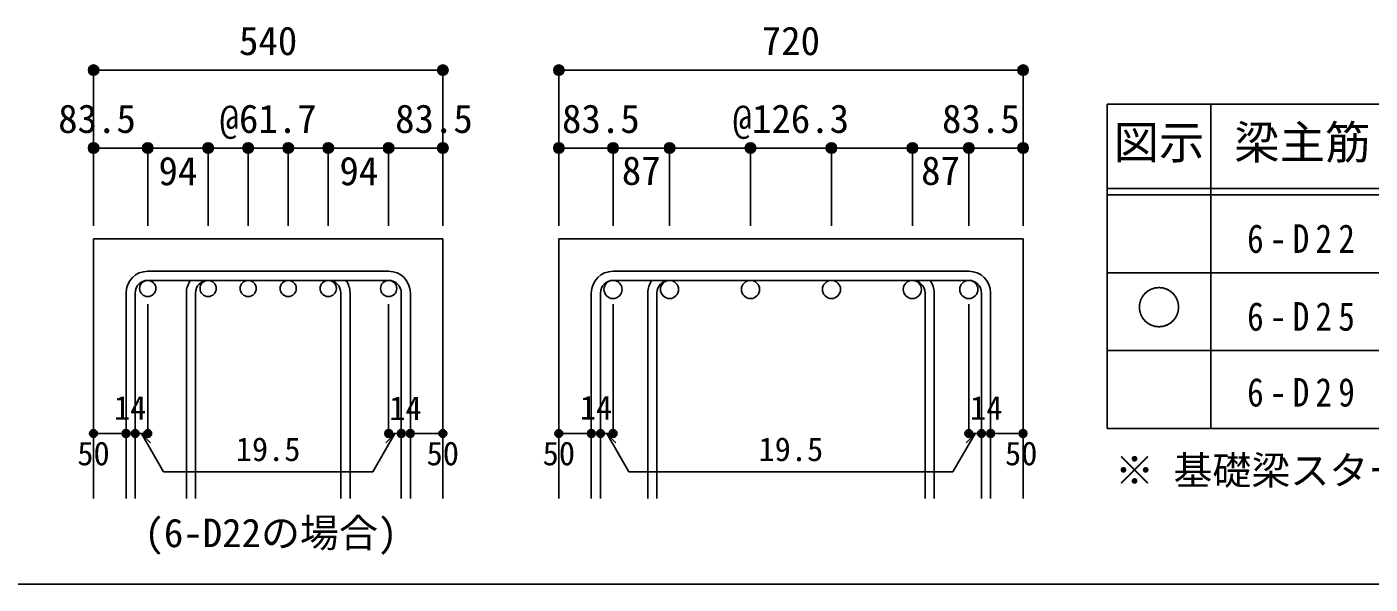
# Model space of a CAD drawing. Units: millimetres at full size, sheet at 1:20; details may follow other scales. Extents: x -3982 to 3969, y -2797 to 2801.
# Drawn here: x -699 to 1370, y -2797 to -1938 of the extents above; entities that cross this region are included whole.
import ezdxf
from ezdxf.enums import TextEntityAlignment as Align

# ---------------------------------------------------------------- set-up
doc = ezdxf.new("R2010")
doc.units = ezdxf.units.MM
doc.header["$LTSCALE"] = 20
doc.header["$PDMODE"] = 32
doc.header["$PDSIZE"] = 12
for name, color, linetype in [('6-1_躯体線', 2, 'Continuous'), ('6-5_梁主筋', 7, 'Continuous'), ('6-6_S.T.P.', 7, 'Continuous'), ('6-7_文字', 7, 'Continuous'), ('6-D_寸法', 4, 'Continuous'), ('6-E_枠', 7, 'Continuous'), ('F-0_枠', 6, 'Continuous')]:
    doc.layers.add(name, color=color, linetype=linetype)
doc.styles.add('ＭＳ ゴシック', font='')
doc.styles.get('ＭＳ ゴシック').set_extended_font_data('MS Gothic')

msp = doc.modelspace()

# ---------------------------------------------------------------- linework, layer by layer
at = {"layer": '6-1_躯体線'}
for p, q in [((-595.94, -2264.67), (-595.94, -2664.67)), ((-595.94, -2264.67), (-57.94, -2264.67)), ((-57.94, -2264.67), (-57.94, -2664.67)), ((120.79, -2264.67), (120.79, -2664.67)), ((120.79, -2264.67), (835.79, -2264.67)), ((835.79, -2264.67), (835.79, -2664.67))]:
    msp.add_line(p, q, dxfattribs=at)
at = {"layer": '6-5_梁主筋', "color": 3}
for centre, radius in [((-512.44, -2341.17), 12.5), ((-419.44, -2341.17), 12.5), ((-357.77, -2341.17), 12.5), ((-296.1, -2341.17), 12.5), ((-234.43, -2341.17), 12.5), ((-141.44, -2341.17), 12.5), ((204.29, -2342.67), 14), ((291.29, -2342.67), 14), ((415.96, -2342.67), 14), ((540.62, -2342.67), 14), ((665.29, -2342.67), 14), ((752.29, -2342.67), 14)]:
    msp.add_circle(centre, radius, dxfattribs=at)
at = {"layer": '6-6_S.T.P.'}
for p, q in [((-141.44, -2314.67), (-512.44, -2314.67)), ((752.29, -2314.67), (204.29, -2314.67)), ((-141.44, -2328.67), (-512.44, -2328.67)), ((752.29, -2328.67), (204.29, -2328.67)), ((-545.94, -2348.17), (-545.94, -2664.67)), ((-531.94, -2348.17), (-531.94, -2664.67)), ((-452.94, -2348.17), (-452.94, -2664.67)), ((-438.94, -2348.17), (-438.94, -2664.67)), ((-214.93, -2348.17), (-214.93, -2664.67)), ((-200.93, -2348.17), (-200.93, -2664.67)), ((-121.94, -2348.17), (-121.94, -2664.67)), ((-107.94, -2348.17), (-107.94, -2664.67)), ((170.79, -2348.17), (170.79, -2664.67)), ((184.79, -2348.17), (184.79, -2664.67)), ((257.79, -2348.17), (257.79, -2664.67)), ((271.79, -2348.17), (271.79, -2664.67)), ((684.79, -2348.17), (684.79, -2664.67)), ((698.79, -2348.17), (698.79, -2664.67)), ((771.79, -2348.17), (771.79, -2664.67)), ((785.79, -2348.17), (785.79, -2664.67))]:
    msp.add_line(p, q, dxfattribs=at)
for centre, radius, start, end in [((-512.44, -2348.17), 33.5, 90, 180), ((-141.44, -2348.17), 33.5, 0, 90), ((204.29, -2348.17), 33.5, 90, 180), ((752.29, -2348.17), 33.5, 0, 90), ((-512.44, -2348.17), 19.5, 90, 180), ((-419.44, -2348.17), 33.5, 144.40235, 180), ((-419.44, -2348.17), 19.5, 90, 180), ((-234.43, -2348.17), 19.5, 0, 90), ((-234.43, -2348.17), 33.5, 0, 35.59765), ((-141.44, -2348.17), 19.5, 0, 90), ((204.29, -2348.17), 19.5, 90, 180), ((291.29, -2348.17), 33.5, 144.40235, 180), ((291.29, -2348.17), 19.5, 90, 180), ((665.29, -2348.17), 19.5, 0, 90), ((665.29, -2348.17), 33.5, 0, 35.59765), ((752.29, -2348.17), 19.5, 0, 90)]:
    msp.add_arc(centre, radius, start, end, dxfattribs=at)
at = {"layer": '6-D_寸法'}
for p, q in [((-595.94, -2004.67), (-595.94, -2124.67)), ((-595.94, -2004.67), (-57.94, -2004.67)), ((-57.94, -2004.67), (-57.94, -2124.67)), ((120.79, -2004.67), (120.79, -2124.67)), ((120.79, -2004.67), (835.79, -2004.67)), ((835.79, -2004.67), (835.79, -2124.67)), ((-595.94, -2124.67), (-595.94, -2244.67)), ((-595.94, -2124.67), (-512.44, -2124.67)), ((-512.44, -2124.67), (-512.44, -2244.67)), ((-512.44, -2124.67), (-416.94, -2124.67)), ((-419.44, -2124.67), (-419.44, -2244.67)), ((-357.77, -2124.67), (-357.77, -2244.67)), ((-296.94, -2124.67), (-236.94, -2124.67)), ((-296.1, -2124.67), (-296.1, -2244.67)), ((-236.94, -2124.67), (-141.44, -2124.67)), ((-234.44, -2124.67), (-234.44, -2244.67)), ((-141.44, -2124.67), (-141.44, -2244.67)), ((-141.44, -2124.67), (-57.94, -2124.67)), ((-57.94, -2124.67), (-57.94, -2244.67)), ((120.79, -2124.67), (120.79, -2244.67)), ((120.79, -2124.67), (204.29, -2124.67)), ((204.29, -2124.67), (204.29, -2244.67)), ((204.29, -2124.67), (291.29, -2124.67)), ((291.29, -2124.67), (291.29, -2244.67)), ((291.29, -2124.67), (415.96, -2124.67)), ((415.96, -2124.67), (415.96, -2244.67)), ((415.96, -2124.67), (540.62, -2124.67)), ((540.62, -2124.67), (540.62, -2244.67)), ((540.62, -2124.67), (665.29, -2124.67)), ((665.29, -2124.67), (665.29, -2244.67)), ((665.29, -2124.67), (752.29, -2124.67)), ((752.29, -2124.67), (752.29, -2244.67)), ((752.29, -2124.67), (835.79, -2124.67)), ((835.79, -2124.67), (835.79, -2244.67)), ((-512.44, -2564.67), (-512.44, -2365.34)), ((-141.44, -2564.67), (-141.44, -2365.34)), ((204.29, -2564.67), (204.29, -2365.34)), ((752.29, -2564.67), (752.29, -2365.34)), ((-595.94, -2564.67), (-545.94, -2564.67)), ((-545.94, -2564.67), (-512.44, -2564.67)), ((-522.19, -2564.67), (-508.05, -2578.81)), ((-522.19, -2564.67), (-487.96, -2623.95)), ((-131.69, -2564.67), (-165.91, -2623.95)), ((-131.69, -2564.67), (-145.83, -2578.81)), ((-141.44, -2564.67), (-57.94, -2564.67)), ((-121.94, -2564.67), (-107.94, -2564.67)), ((120.79, -2564.67), (170.79, -2564.67)), ((170.79, -2564.67), (204.29, -2564.67)), ((194.54, -2564.67), (208.68, -2578.81)), ((194.54, -2564.67), (228.76, -2623.95)), ((762.04, -2564.67), (727.82, -2623.95)), ((762.04, -2564.67), (747.9, -2578.81)), ((752.29, -2564.67), (835.79, -2564.67)), ((771.79, -2564.67), (785.79, -2564.67)), ((-487.96, -2623.95), (-165.91, -2623.95)), ((228.76, -2623.95), (727.82, -2623.95))]:
    msp.add_line(p, q, dxfattribs=at)
msp.add_lwpolyline([(-416.94, -2124.67), (-356.94, -2124.67), (-296.94, -2124.67)], dxfattribs=at)
for centre, radius in [((-595.94, -2004.67), 8), ((-595.94, -2004.67), 7.2), ((-595.94, -2004.67), 6.4), ((-595.94, -2004.67), 5.6), ((-595.94, -2004.67), 4.8), ((-595.94, -2004.67), 4), ((-595.94, -2004.67), 3.2), ((-595.94, -2004.67), 2.4), ((-595.94, -2004.67), 1.6), ((-595.94, -2004.67), 0.8), ((-57.94, -2004.67), 8), ((-57.94, -2004.67), 7.2), ((-57.94, -2004.67), 6.4), ((-57.94, -2004.67), 5.6), ((-57.94, -2004.67), 4.8), ((-57.94, -2004.67), 4), ((-57.94, -2004.67), 3.2), ((-57.94, -2004.67), 2.4), ((-57.94, -2004.67), 1.6), ((-57.94, -2004.67), 0.8), ((120.79, -2004.67), 8), ((120.79, -2004.67), 7.2), ((120.79, -2004.67), 6.4), ((120.79, -2004.67), 5.6), ((120.79, -2004.67), 4.8), ((120.79, -2004.67), 4), ((120.79, -2004.67), 3.2), ((120.79, -2004.67), 2.4), ((120.79, -2004.67), 1.6), ((120.79, -2004.67), 0.8), ((835.79, -2004.67), 8), ((835.79, -2004.67), 7.2), ((835.79, -2004.67), 6.4), ((835.79, -2004.67), 5.6), ((835.79, -2004.67), 4.8), ((835.79, -2004.67), 4), ((835.79, -2004.67), 3.2), ((835.79, -2004.67), 2.4), ((835.79, -2004.67), 1.6), ((835.79, -2004.67), 0.8), ((-595.94, -2124.67), 8), ((-595.94, -2124.67), 7.2), ((-595.94, -2124.67), 6.4), ((-595.94, -2124.67), 5.6), ((-595.94, -2124.67), 4.8), ((-595.94, -2124.67), 4), ((-595.94, -2124.67), 3.2), ((-595.94, -2124.67), 2.4), ((-595.94, -2124.67), 1.6), ((-595.94, -2124.67), 0.8), ((-512.44, -2124.67), 8), ((-512.44, -2124.67), 7.2), ((-512.44, -2124.67), 6.4), ((-512.44, -2124.67), 5.6), ((-512.44, -2124.67), 4.8), ((-512.44, -2124.67), 4), ((-512.44, -2124.67), 3.2), ((-512.44, -2124.67), 2.4), ((-512.44, -2124.67), 1.6), ((-512.44, -2124.67), 0.8), ((-419.44, -2124.67), 8), ((-419.44, -2124.67), 7.2), ((-419.44, -2124.67), 6.4), ((-419.44, -2124.67), 5.6), ((-419.44, -2124.67), 4.8), ((-419.44, -2124.67), 4), ((-419.44, -2124.67), 3.2), ((-419.44, -2124.67), 2.4), ((-419.44, -2124.67), 1.6), ((-419.44, -2124.67), 0.8), ((-357.77, -2124.67), 8), ((-357.77, -2124.67), 7.2), ((-357.77, -2124.67), 6.4), ((-357.77, -2124.67), 5.6), ((-357.77, -2124.67), 4.8), ((-357.77, -2124.67), 4), ((-357.77, -2124.67), 3.2), ((-357.77, -2124.67), 2.4), ((-357.77, -2124.67), 1.6), ((-357.77, -2124.67), 0.8), ((-296.1, -2124.67), 8), ((-296.1, -2124.67), 7.2), ((-296.1, -2124.67), 6.4), ((-296.1, -2124.67), 5.6), ((-296.1, -2124.67), 4.8), ((-296.1, -2124.67), 4), ((-296.1, -2124.67), 3.2), ((-296.1, -2124.67), 2.4), ((-296.1, -2124.67), 1.6), ((-296.1, -2124.67), 0.8), ((-234.44, -2124.67), 8), ((-234.44, -2124.67), 7.2), ((-234.44, -2124.67), 6.4), ((-234.44, -2124.67), 5.6), ((-234.44, -2124.67), 4.8), ((-234.44, -2124.67), 4), ((-234.44, -2124.67), 3.2), ((-234.44, -2124.67), 2.4), ((-234.44, -2124.67), 1.6), ((-234.44, -2124.67), 0.8), ((-141.44, -2124.67), 8), ((-141.44, -2124.67), 7.2), ((-141.44, -2124.67), 6.4), ((-141.44, -2124.67), 5.6), ((-141.44, -2124.67), 4.8), ((-141.44, -2124.67), 4), ((-141.44, -2124.67), 3.2), ((-141.44, -2124.67), 2.4), ((-141.44, -2124.67), 1.6), ((-141.44, -2124.67), 0.8), ((-57.94, -2124.67), 8), ((-57.94, -2124.67), 7.2), ((-57.94, -2124.67), 6.4), ((-57.94, -2124.67), 5.6), ((-57.94, -2124.67), 4.8), ((-57.94, -2124.67), 4), ((-57.94, -2124.67), 3.2), ((-57.94, -2124.67), 2.4), ((-57.94, -2124.67), 1.6), ((-57.94, -2124.67), 0.8), ((120.79, -2124.67), 8), ((120.79, -2124.67), 7.2), ((120.79, -2124.67), 6.4), ((120.79, -2124.67), 5.6), ((120.79, -2124.67), 4.8), ((120.79, -2124.67), 4), ((120.79, -2124.67), 3.2), ((120.79, -2124.67), 2.4), ((120.79, -2124.67), 1.6), ((120.79, -2124.67), 0.8), ((204.29, -2124.67), 8), ((204.29, -2124.67), 7.2), ((204.29, -2124.67), 6.4), ((204.29, -2124.67), 5.6), ((204.29, -2124.67), 4.8), ((204.29, -2124.67), 4), ((204.29, -2124.67), 3.2), ((204.29, -2124.67), 2.4), ((204.29, -2124.67), 1.6), ((204.29, -2124.67), 0.8), ((291.29, -2124.67), 8), ((291.29, -2124.67), 7.2), ((291.29, -2124.67), 6.4), ((291.29, -2124.67), 5.6), ((291.29, -2124.67), 4.8), ((291.29, -2124.67), 4), ((291.29, -2124.67), 3.2), ((291.29, -2124.67), 2.4), ((291.29, -2124.67), 1.6), ((291.29, -2124.67), 0.8), ((415.96, -2124.67), 8), ((415.96, -2124.67), 7.2), ((415.96, -2124.67), 6.4), ((415.96, -2124.67), 5.6), ((415.96, -2124.67), 4.8), ((415.96, -2124.67), 4), ((415.96, -2124.67), 3.2), ((415.96, -2124.67), 2.4), ((415.96, -2124.67), 1.6), ((415.96, -2124.67), 0.8), ((540.62, -2124.67), 8), ((540.62, -2124.67), 7.2), ((540.62, -2124.67), 6.4), ((540.62, -2124.67), 5.6), ((540.62, -2124.67), 4.8), ((540.62, -2124.67), 4), ((540.62, -2124.67), 3.2), ((540.62, -2124.67), 2.4), ((540.62, -2124.67), 1.6), ((540.62, -2124.67), 0.8), ((665.29, -2124.67), 8), ((665.29, -2124.67), 7.2), ((665.29, -2124.67), 6.4), ((665.29, -2124.67), 5.6), ((665.29, -2124.67), 4.8), ((665.29, -2124.67), 4), ((665.29, -2124.67), 3.2), ((665.29, -2124.67), 2.4), ((665.29, -2124.67), 1.6), ((665.29, -2124.67), 0.8), ((752.29, -2124.67), 8), ((752.29, -2124.67), 7.2), ((752.29, -2124.67), 6.4), ((752.29, -2124.67), 5.6), ((752.29, -2124.67), 4.8), ((752.29, -2124.67), 4), ((752.29, -2124.67), 3.2), ((752.29, -2124.67), 2.4), ((752.29, -2124.67), 1.6), ((752.29, -2124.67), 0.8), ((835.79, -2124.67), 8), ((835.79, -2124.67), 7.2), ((835.79, -2124.67), 6.4), ((835.79, -2124.67), 5.6), ((835.79, -2124.67), 4.8), ((835.79, -2124.67), 4), ((835.79, -2124.67), 3.2), ((835.79, -2124.67), 2.4), ((835.79, -2124.67), 1.6), ((835.79, -2124.67), 0.8), ((-595.94, -2564.67), 4), ((-595.94, -2564.67), 3.6), ((-595.94, -2564.67), 3.2), ((-595.94, -2564.67), 2.8), ((-595.94, -2564.67), 2.4), ((-595.94, -2564.67), 2), ((-595.94, -2564.67), 1.6), ((-595.94, -2564.67), 1.2), ((-595.94, -2564.67), 0.8), ((-595.94, -2564.67), 0.4), ((-545.94, -2564.67), 4), ((-545.94, -2564.67), 3.6), ((-545.94, -2564.67), 3.2), ((-545.94, -2564.67), 2.8), ((-545.94, -2564.67), 2.4), ((-545.94, -2564.67), 2), ((-545.94, -2564.67), 1.6), ((-545.94, -2564.67), 1.2), ((-545.94, -2564.67), 0.8), ((-545.94, -2564.67), 0.4), ((-531.94, -2564.67), 4), ((-531.94, -2564.67), 3.6), ((-531.94, -2564.67), 3.2), ((-531.94, -2564.67), 2.8), ((-531.94, -2564.67), 2.4), ((-531.94, -2564.67), 2), ((-531.94, -2564.67), 1.6), ((-531.94, -2564.67), 1.2), ((-531.94, -2564.67), 0.8), ((-531.94, -2564.67), 0.4), ((-512.44, -2564.67), 4), ((-512.44, -2564.67), 3.6), ((-512.44, -2564.67), 3.2), ((-512.44, -2564.67), 2.8), ((-512.44, -2564.67), 2.4), ((-512.44, -2564.67), 2), ((-512.44, -2564.67), 1.6), ((-512.44, -2564.67), 1.2), ((-512.44, -2564.67), 0.8), ((-512.44, -2564.67), 0.4), ((-141.44, -2564.67), 4), ((-141.44, -2564.67), 3.6), ((-141.44, -2564.67), 3.2), ((-141.44, -2564.67), 2.8), ((-141.44, -2564.67), 2.4), ((-141.44, -2564.67), 2), ((-141.44, -2564.67), 1.6), ((-141.44, -2564.67), 1.2), ((-141.44, -2564.67), 0.8), ((-141.44, -2564.67), 0.4), ((-121.94, -2564.67), 4), ((-121.94, -2564.67), 3.6), ((-121.94, -2564.67), 3.2), ((-121.94, -2564.67), 2.8), ((-121.94, -2564.67), 2.4), ((-121.94, -2564.67), 2), ((-121.94, -2564.67), 1.6), ((-121.94, -2564.67), 1.2), ((-121.94, -2564.67), 0.8), ((-121.94, -2564.67), 0.4), ((-107.94, -2564.67), 4), ((-107.94, -2564.67), 3.6), ((-107.94, -2564.67), 3.2), ((-107.94, -2564.67), 2.8), ((-107.94, -2564.67), 2.4), ((-107.94, -2564.67), 2), ((-107.94, -2564.67), 1.6), ((-107.94, -2564.67), 1.2), ((-107.94, -2564.67), 0.8), ((-107.94, -2564.67), 0.4), ((-57.94, -2564.67), 4), ((-57.94, -2564.67), 3.6), ((-57.94, -2564.67), 3.2), ((-57.94, -2564.67), 2.8), ((-57.94, -2564.67), 2.4), ((-57.94, -2564.67), 2), ((-57.94, -2564.67), 1.6), ((-57.94, -2564.67), 1.2), ((-57.94, -2564.67), 0.8), ((-57.94, -2564.67), 0.4), ((120.79, -2564.67), 4), ((120.79, -2564.67), 3.6), ((120.79, -2564.67), 3.2), ((120.79, -2564.67), 2.8), ((120.79, -2564.67), 2.4), ((120.79, -2564.67), 2), ((120.79, -2564.67), 1.6), ((120.79, -2564.67), 1.2), ((120.79, -2564.67), 0.8), ((120.79, -2564.67), 0.4), ((170.79, -2564.67), 4), ((170.79, -2564.67), 3.6), ((170.79, -2564.67), 3.2), ((170.79, -2564.67), 2.8), ((170.79, -2564.67), 2.4), ((170.79, -2564.67), 2), ((170.79, -2564.67), 1.6), ((170.79, -2564.67), 1.2), ((170.79, -2564.67), 0.8), ((170.79, -2564.67), 0.4), ((184.79, -2564.67), 4), ((184.79, -2564.67), 3.6), ((184.79, -2564.67), 3.2), ((184.79, -2564.67), 2.8), ((184.79, -2564.67), 2.4), ((184.79, -2564.67), 2), ((184.79, -2564.67), 1.6), ((184.79, -2564.67), 1.2), ((184.79, -2564.67), 0.8), ((184.79, -2564.67), 0.4), ((204.29, -2564.67), 4), ((204.29, -2564.67), 3.6), ((204.29, -2564.67), 3.2), ((204.29, -2564.67), 2.8), ((204.29, -2564.67), 2.4), ((204.29, -2564.67), 2), ((204.29, -2564.67), 1.6), ((204.29, -2564.67), 1.2), ((204.29, -2564.67), 0.8), ((204.29, -2564.67), 0.4), ((752.29, -2564.67), 4), ((752.29, -2564.67), 3.6), ((752.29, -2564.67), 3.2), ((752.29, -2564.67), 2.8), ((752.29, -2564.67), 2.4), ((752.29, -2564.67), 2), ((752.29, -2564.67), 1.6), ((752.29, -2564.67), 1.2), ((752.29, -2564.67), 0.8), ((752.29, -2564.67), 0.4), ((771.79, -2564.67), 4), ((771.79, -2564.67), 3.6), ((771.79, -2564.67), 3.2), ((771.79, -2564.67), 2.8), ((771.79, -2564.67), 2.4), ((771.79, -2564.67), 2), ((771.79, -2564.67), 1.6), ((771.79, -2564.67), 1.2), ((771.79, -2564.67), 0.8), ((771.79, -2564.67), 0.4), ((785.79, -2564.67), 4), ((785.79, -2564.67), 3.6), ((785.79, -2564.67), 3.2), ((785.79, -2564.67), 2.8), ((785.79, -2564.67), 2.4), ((785.79, -2564.67), 2), ((785.79, -2564.67), 1.6), ((785.79, -2564.67), 1.2), ((785.79, -2564.67), 0.8), ((785.79, -2564.67), 0.4), ((835.79, -2564.67), 4), ((835.79, -2564.67), 3.6), ((835.79, -2564.67), 3.2), ((835.79, -2564.67), 2.8), ((835.79, -2564.67), 2.4), ((835.79, -2564.67), 2), ((835.79, -2564.67), 1.6), ((835.79, -2564.67), 1.2), ((835.79, -2564.67), 0.8), ((835.79, -2564.67), 0.4)]:
    msp.add_circle(centre, radius, dxfattribs=at)
at = {"layer": '6-D_寸法', "color": 7}
for p in [(-595.94, -2004.67), (-57.94, -2004.67), (120.79, -2004.67), (835.79, -2004.67), (-595.94, -2124.67), (-512.44, -2124.67), (-419.44, -2124.67), (-357.77, -2124.67), (-296.1, -2124.67), (-234.44, -2124.67), (-141.44, -2124.67), (-57.94, -2124.67), (120.79, -2124.67), (204.29, -2124.67), (291.29, -2124.67), (415.96, -2124.67), (540.62, -2124.67), (665.29, -2124.67), (752.29, -2124.67), (835.79, -2124.67), (-595.94, -2564.67), (-545.94, -2564.67), (-531.94, -2564.67), (-512.44, -2564.67), (-141.44, -2564.67), (-121.94, -2564.67), (-107.94, -2564.67), (-57.94, -2564.67), (120.79, -2564.67), (170.79, -2564.67), (184.79, -2564.67), (204.29, -2564.67), (752.29, -2564.67), (771.79, -2564.67), (785.79, -2564.67), (835.79, -2564.67)]:
    msp.add_point(p, dxfattribs=at)
at = {"layer": '6-E_枠', "color": 3}
for p, q in [((965.14, -2056.95), (965.14, -2556.95)), ((965.14, -2056.95), (2406.83, -2056.95)), ((965.14, -2556.95), (2406.83, -2556.95))]:
    msp.add_line(p, q, dxfattribs=at)
at = {"layer": '6-E_枠'}
for p, q in [((1125.14, -2056.95), (1125.14, -2556.95)), ((965.14, -2186.95), (2406.83, -2186.95)), ((965.14, -2196.95), (2406.83, -2196.95)), ((965.14, -2316.95), (2406.83, -2316.95)), ((965.14, -2436.95), (2406.83, -2436.95))]:
    msp.add_line(p, q, dxfattribs=at)
at = {"layer": 'F-0_枠'}
msp.add_line((3969.4, -2796.83), (-3981.92, -2796.83), dxfattribs=at)

# ---------------------------------------------------------------- texts
at = {"layer": '6-7_文字', "color": 2, "style": 'ＭＳ ゴシック'}
for s, p in [('図示', (975.14, -2156.95)), ('梁主筋', (1160.98, -2156.95)), ('○', (1010.14, -2411.95))]:
    msp.add_text(s, height=51.32, dxfattribs=at).set_placement(p, align=Align.BOTTOM_LEFT)
at = {"layer": '6-7_文字', "style": 'ＭＳ ゴシック'}
for s, p in [('※ 基礎梁スターラップ     D13 @150', (977.51, -2656.67)), ('(6-D22の場合)', (-517.53, -2753.03))]:
    msp.add_text(s, height=43.99, dxfattribs=at).set_placement(p, align=Align.BOTTOM_LEFT)
at = {"layer": '6-7_文字', "char_height": 43.99, "attachment_point": 7, "style": 'ＭＳ ゴシック'}
for s, insert in [('\\T1.38;\\W0.85;6-D22', (1180.98, -2286.95)), ('\\T1.38;\\W0.85;6-D25', (1180.98, -2406.95)), ('\\T1.38;\\W0.85;6-D29', (1180.98, -2523.82))]:
    msp.add_mtext(s, dxfattribs=dict(at, insert=insert))
at = {"layer": '6-D_寸法', "style": 'ＭＳ ゴシック'}
for s, height, p in [('540', 43.99, (-371.94, -1994.67)), ('720', 43.99, (433.29, -1994.67)), ('83.5', 43.99, (-650.44, -2114.67)), ('@61.7', 43.99, (-401.94, -2114.67)), ('83.5', 43.99, (-131.44, -2114.67)), ('83.5', 43.99, (125.63, -2114.67)), ('@126.3', 43.99, (388.29, -2114.67)), ('83.5', 43.99, (710.95, -2114.67)), ('94', 43.99, (-495.89, -2195.24)), ('94', 43.99, (-217.21, -2195.24)), ('87', 43.99, (217.79, -2194.67)), ('87', 43.99, (678.79, -2194.67)), ('14', 36.66, (-564.54, -2554.39)), ('14', 36.66, (-140.42, -2554.89)), ('14', 36.66, (153, -2554.13)), ('14', 36.66, (754.09, -2554.54)), ('50', 36.66, (-620.94, -2624.67)), ('19.5', 36.66, (-376.94, -2618.14)), ('50', 36.66, (-82.94, -2624.67)), ('50', 36.66, (95.79, -2624.67)), ('19.5', 36.66, (428.29, -2618.14)), ('50', 36.66, (807.99, -2624.67))]:
    msp.add_text(s, height=height, dxfattribs=at).set_placement(p, align=Align.BOTTOM_LEFT)

doc.saveas('drawing.dxf')
